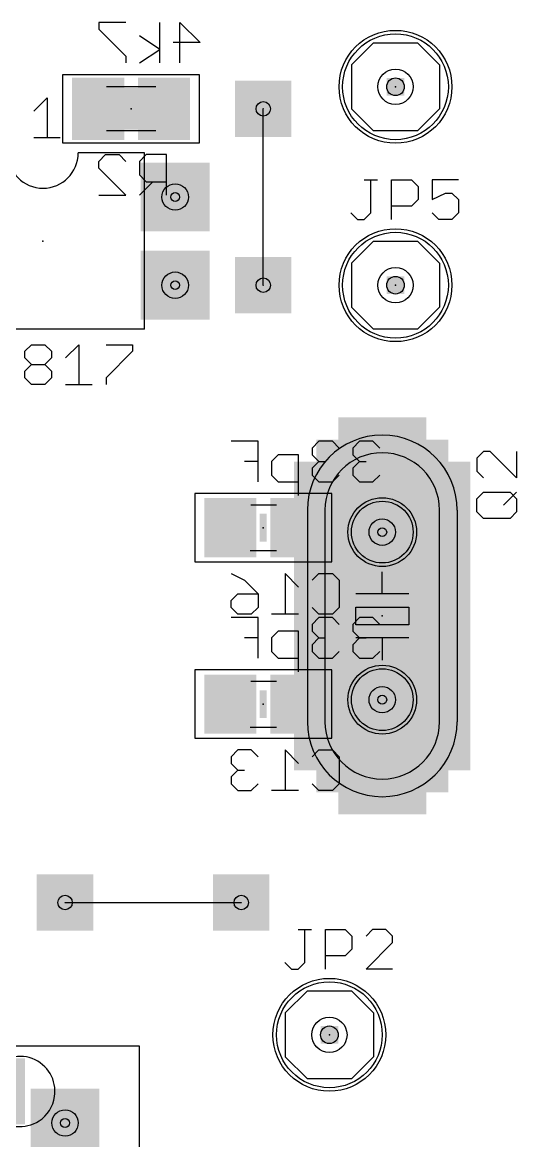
# Model space of a CAD drawing. Extents: x -2 to 128, y 10 to 112.
# Drawn here: x 45.12 to 59.37, y 60.45 to 92.66 of the extents above; entities that cross this region are included whole.
import ezdxf

# ---------------------------------------------------------------- set-up
doc = ezdxf.new("R2010")
doc.units = 0
for name, color, linetype in [('1', 22, 'CONTINUOUS'), ('17', 82, 'CONTINUOUS'), ('18', 82, 'CONTINUOUS'), ('21', 253, 'CONTINUOUS'), ('23', 7, 'CONTINUOUS'), ('24', 7, 'CONTINUOUS'), ('25', 253, 'CONTINUOUS'), ('26', 253, 'CONTINUOUS'), ('27', 253, 'CONTINUOUS'), ('28', 253, 'CONTINUOUS'), ('29', 253, 'CONTINUOUS'), ('30', 253, 'CONTINUOUS'), ('32', 253, 'CONTINUOUS'), ('36', 253, 'CONTINUOUS'), ('40', 175, 'CONTINUOUS'), ('43', 82, 'CONTINUOUS'), ('44', 253, 'CONTINUOUS'), ('51', 253, 'CONTINUOUS'), ('52', 253, 'CONTINUOUS')]:
    doc.layers.add(name, color=color, linetype=linetype)

# ---------------------------------------------------------------- blocks, each defined once
blk = doc.blocks.new('RECT')
blk.add_solid([(-0.5, -0.5), (0.5, -0.5), (-0.5, 0.5), (0.5, 0.5)])
blk = doc.blocks.new('ROUNDP')
blk.add_circle((0, 0), 0.5)
blk = doc.blocks.new('SQUAREP')
blk.add_solid([(-0.5, -0.5), (0.5, -0.5), (-0.5, 0.5), (0.5, 0.5)])
blk = doc.blocks.new('SQUAREV')
blk.add_solid([(-0.5, -0.5), (0.5, -0.5), (-0.5, 0.5), (0.5, 0.5)])
blk = doc.blocks.new('ROUNDV')
blk.add_circle((0, 0), 0.5)

msp = doc.modelspace()

# ---------------------------------------------------------------- linework, layer by layer
at = {"layer": '1'}
for p, q in [((52.07, 85.09), (52.07, 90.17)), ((46.355, 67.31), (51.435, 67.31))]:
    msp.add_line(p, q, dxfattribs=at)
at = {"layer": '21'}
for p, q in [((55.245, 92.075), (54.61, 91.44)), ((55.245, 92.075), (56.515, 92.075)), ((56.515, 92.075), (57.15, 91.44)), ((54.61, 91.44), (54.61, 90.17)), ((57.15, 91.44), (57.15, 90.17)), ((54.61, 90.17), (55.245, 89.535)), ((57.15, 90.17), (56.515, 89.535)), ((56.515, 89.535), (55.245, 89.535)), ((48.641, 88.9), (46.736, 88.9)), ((48.641, 83.82), (48.641, 88.9)), ((55.245, 86.36), (54.61, 85.725)), ((55.245, 86.36), (56.515, 86.36)), ((56.515, 86.36), (57.15, 85.725)), ((54.61, 85.725), (54.61, 84.455)), ((57.15, 85.725), (57.15, 84.455)), ((54.61, 84.455), (55.245, 83.82)), ((57.15, 84.455), (56.515, 83.82)), ((48.641, 83.82), (42.799, 83.82)), ((56.515, 83.82), (55.245, 83.82)), ((53.34, 78.613), (53.34, 72.517)), ((53.848, 78.613), (53.848, 72.517)), ((57.15, 72.517), (57.15, 78.613)), ((57.658, 78.613), (57.658, 72.517)), ((55.499, 76.2), (55.499, 76.835)), ((55.499, 76.2), (54.737, 76.2)), ((56.261, 76.2), (55.499, 76.2)), ((54.737, 75.311), (54.737, 75.819)), ((54.737, 75.819), (56.261, 75.819)), ((56.261, 75.819), (56.261, 75.311)), ((56.261, 75.311), (54.737, 75.311)), ((55.499, 74.93), (54.737, 74.93)), ((56.261, 74.93), (55.499, 74.93)), ((55.499, 74.93), (55.499, 74.295)), ((53.34, 64.77), (52.705, 64.135)), ((53.34, 64.77), (54.61, 64.77)), ((54.61, 64.77), (55.245, 64.135)), ((52.705, 64.135), (52.705, 62.865)), ((55.245, 64.135), (55.245, 62.865)), ((48.505, 63.17), (43.805, 63.17)), ((48.505, 53.67), (48.505, 63.17)), ((52.705, 62.865), (53.34, 62.23)), ((55.245, 62.865), (54.61, 62.23)), ((54.61, 62.23), (53.34, 62.23))]:
    msp.add_line(p, q, dxfattribs=at)
for centre, radius, start, end in [((45.72, 88.9), 1.016, 180, 0), ((55.499, 78.613), 2.159, 0, 180), ((55.499, 78.613), 1.651, 0, 180), ((55.499, 72.517), 2.159, 180, 0), ((55.499, 72.517), 1.651, 180, 0), ((45.055, 61.8682), 1.0109, 351.5693, 302.9602)]:
    msp.add_arc(centre, radius, start, end, dxfattribs=at)
at = {"layer": '23'}
for p in [(55.88, 90.805), (45.72, 86.36), (55.88, 85.09), (55.499, 75.565), (53.975, 63.5)]:
    msp.add_point(p, dxfattribs=at)
at = {"layer": '24'}
for p in [(48.26, 90.17), (52.07, 78.105), (52.07, 73.025)]:
    msp.add_point(p, dxfattribs=at)
at = {"layer": '25'}
for p, q in [((45.4553, 90.1072), (45.8366, 90.4885)), ((45.8366, 90.4885), (45.8366, 89.3445)), ((45.4553, 89.3445), (46.2179, 89.3445)), ((54.9786, 88.1263), (55.36, 88.1263)), ((55.1693, 87.173), (55.1693, 88.1263)), ((55.7667, 86.9823), (55.7667, 88.1263)), ((55.7667, 88.1263), (56.3387, 88.1263)), ((56.3387, 88.1263), (56.5293, 87.9356)), ((56.5293, 87.9356), (56.5293, 87.5543)), ((57.6987, 88.1263), (56.9361, 88.1263)), ((56.9361, 88.1263), (56.9361, 87.5543)), ((56.9361, 87.5543), (57.3174, 87.745)), ((57.3174, 87.745), (57.5081, 87.745)), ((57.5081, 87.745), (57.6987, 87.5543)), ((56.3387, 87.3636), (55.7667, 87.3636)), ((56.5293, 87.5543), (56.3387, 87.3636)), ((57.6987, 87.5543), (57.6987, 87.173)), ((54.5973, 87.173), (54.788, 86.9823)), ((54.788, 86.9823), (54.9786, 86.9823)), ((54.9786, 86.9823), (55.1693, 87.173)), ((57.1268, 86.9823), (56.9361, 87.173)), ((57.5081, 86.9823), (57.1268, 86.9823)), ((57.6987, 87.173), (57.5081, 86.9823)), ((58.4192, 80.3017), (58.2285, 80.1111)), ((58.6099, 80.3017), (58.4192, 80.3017)), ((59.3725, 79.5391), (58.6099, 80.3017)), ((59.3725, 80.3017), (59.3725, 79.5391)), ((58.2285, 80.1111), (58.2285, 79.7298)), ((58.2285, 79.7298), (58.4192, 79.5391)), ((58.2285, 78.9417), (58.4192, 79.1324)), ((58.2285, 78.5604), (58.2285, 78.9417)), ((58.4192, 79.1324), (59.1818, 79.1324)), ((58.9912, 78.751), (59.3725, 79.1324)), ((59.1818, 79.1324), (59.3725, 78.9417)), ((59.3725, 78.9417), (59.3725, 78.5604)), ((58.4192, 78.3697), (58.2285, 78.5604)), ((59.1818, 78.3697), (58.4192, 78.3697)), ((59.3725, 78.5604), (59.1818, 78.3697)), ((53.0736, 66.5363), (53.455, 66.5363)), ((53.2643, 65.583), (53.2643, 66.5363)), ((53.8617, 65.3923), (53.8617, 66.5363)), ((53.8617, 66.5363), (54.4337, 66.5363)), ((54.4337, 66.5363), (54.6243, 66.3456)), ((55.2218, 66.5363), (55.0311, 66.3456)), ((55.6031, 66.5363), (55.2218, 66.5363)), ((55.7937, 66.3456), (55.6031, 66.5363)), ((54.6243, 66.3456), (54.6243, 65.9643)), ((55.0311, 65.3923), (55.7937, 66.1549)), ((55.7937, 66.1549), (55.7937, 66.3456)), ((54.4337, 65.7736), (53.8617, 65.7736)), ((54.6243, 65.9643), (54.4337, 65.7736)), ((52.6923, 65.583), (52.883, 65.3923)), ((52.883, 65.3923), (53.0736, 65.3923)), ((53.0736, 65.3923), (53.2643, 65.583)), ((55.7937, 65.3923), (55.0311, 65.3923))]:
    msp.add_line(p, q, dxfattribs=at)
at = {"layer": '26'}
for p, q in [((47.329, 88.6553), (47.5239, 88.8502)), ((47.329, 88.4604), (47.329, 88.6553)), ((47.5239, 88.8502), (47.9137, 88.8502)), ((47.9137, 88.8502), (48.1086, 88.6553)), ((48.6933, 88.8502), (48.4984, 88.6553)), ((48.4984, 88.6553), (48.4984, 88.2655)), ((49.278, 88.8502), (48.6933, 88.8502)), ((49.278, 87.6808), (49.278, 88.8502)), ((48.1086, 87.6808), (47.329, 88.4604)), ((48.4984, 88.2655), (48.6933, 88.0706)), ((48.8882, 88.0706), (48.4984, 87.6808)), ((48.6933, 88.0706), (49.278, 88.0706)), ((47.329, 87.6808), (48.1086, 87.6808)), ((51.139, 76.7852), (51.5288, 76.5903)), ((53.088, 76.3954), (52.6982, 76.7852)), ((52.6982, 76.7852), (52.6982, 75.6158)), ((53.4778, 76.5903), (53.6727, 76.7852)), ((53.6727, 76.7852), (54.0625, 76.7852)), ((54.0625, 76.7852), (54.2574, 76.5903)), ((51.5288, 76.5903), (51.9186, 76.2005)), ((54.2574, 76.5903), (54.2574, 75.8107)), ((51.139, 76.0056), (51.3339, 76.2005)), ((51.3339, 76.2005), (51.9186, 76.2005)), ((51.9186, 76.2005), (51.9186, 75.8107)), ((51.139, 75.8107), (51.139, 76.0056)), ((51.3339, 75.6158), (51.139, 75.8107)), ((51.9186, 75.8107), (51.7237, 75.6158)), ((53.6727, 75.6158), (53.4778, 75.8107)), ((54.2574, 75.8107), (54.0625, 75.6158)), ((51.7237, 75.6158), (51.3339, 75.6158)), ((53.088, 75.6158), (52.3084, 75.6158)), ((54.0625, 75.6158), (53.6727, 75.6158)), ((51.3339, 71.7052), (51.139, 71.5103)), ((51.139, 71.5103), (51.139, 71.3154)), ((51.7237, 71.7052), (51.3339, 71.7052)), ((51.9186, 71.5103), (51.7237, 71.7052)), ((53.088, 71.3154), (52.6982, 71.7052)), ((52.6982, 71.7052), (52.6982, 70.5358)), ((53.4778, 71.5103), (53.6727, 71.7052)), ((53.6727, 71.7052), (54.0625, 71.7052)), ((54.0625, 71.7052), (54.2574, 71.5103)), ((54.2574, 71.5103), (54.2574, 70.7307)), ((51.139, 71.3154), (51.3339, 71.1205)), ((51.3339, 71.1205), (51.139, 70.9256)), ((51.139, 70.9256), (51.139, 70.7307)), ((51.3339, 71.1205), (51.5288, 71.1205)), ((51.139, 70.7307), (51.3339, 70.5358)), ((51.7237, 70.5358), (51.9186, 70.7307)), ((53.6727, 70.5358), (53.4778, 70.7307)), ((54.2574, 70.7307), (54.0625, 70.5358)), ((51.3339, 70.5358), (51.7237, 70.5358)), ((53.088, 70.5358), (52.3084, 70.5358)), ((54.0625, 70.5358), (53.6727, 70.5358))]:
    msp.add_line(p, q, dxfattribs=at)
at = {"layer": '27'}
for p, q in [((45.2013, 83.1858), (45.392, 83.3765)), ((45.2013, 82.9952), (45.2013, 83.1858)), ((45.392, 83.3765), (45.7733, 83.3765)), ((45.7733, 83.3765), (45.9639, 83.1858)), ((45.9639, 83.1858), (45.9639, 82.9952)), ((46.3707, 82.9952), (46.752, 83.3765)), ((46.752, 83.3765), (46.752, 82.2325)), ((47.5401, 83.3765), (48.3027, 83.3765)), ((48.3027, 83.1858), (47.5401, 82.4232)), ((48.3027, 83.3765), (48.3027, 83.1858)), ((45.392, 82.8045), (45.2013, 82.9952)), ((45.2013, 82.6138), (45.392, 82.8045)), ((45.392, 82.8045), (45.7733, 82.8045)), ((45.9639, 82.9952), (45.7733, 82.8045)), ((45.7733, 82.8045), (45.9639, 82.6138)), ((45.2013, 82.4232), (45.2013, 82.6138)), ((45.9639, 82.6138), (45.9639, 82.4232)), ((45.392, 82.2325), (45.2013, 82.4232)), ((45.7733, 82.2325), (45.392, 82.2325)), ((45.9639, 82.4232), (45.7733, 82.2325)), ((46.3707, 82.2325), (47.1333, 82.2325)), ((47.5401, 82.4232), (47.5401, 82.2325))]:
    msp.add_line(p, q, dxfattribs=at)
at = {"layer": '28'}
for p, q in [((48.1086, 92.6602), (47.329, 92.6602)), ((47.329, 92.6602), (47.329, 92.4653)), ((47.329, 92.4653), (48.1086, 91.6857)), ((49.0831, 91.4908), (49.0831, 92.6602)), ((49.6678, 91.4908), (49.6678, 92.6602)), ((49.6678, 92.6602), (50.2525, 92.0755)), ((49.0831, 91.8806), (48.4984, 92.2704)), ((48.4984, 91.4908), (49.0831, 91.8806)), ((50.2525, 92.0755), (49.4729, 92.0755)), ((48.1086, 91.6857), (48.1086, 91.4908)), ((51.9186, 80.5952), (51.139, 80.5952)), ((51.9186, 79.4258), (51.9186, 80.5952)), ((53.6727, 80.5952), (53.4778, 80.4003)), ((54.0625, 80.5952), (53.6727, 80.5952)), ((54.2574, 80.4003), (54.0625, 80.5952)), ((54.8421, 80.5952), (54.6472, 80.4003)), ((55.2319, 80.5952), (54.8421, 80.5952)), ((55.4268, 80.4003), (55.2319, 80.5952)), ((52.5033, 80.2054), (52.3084, 80.0105)), ((53.088, 80.2054), (52.5033, 80.2054)), ((53.088, 79.036), (53.088, 80.2054)), ((53.4778, 80.4003), (53.4778, 80.2054)), ((53.4778, 80.2054), (53.6727, 80.0105)), ((54.6472, 80.4003), (54.6472, 80.2054)), ((54.6472, 80.2054), (54.8421, 80.0105)), ((51.9186, 80.0105), (51.5288, 80.0105)), ((52.3084, 80.0105), (52.3084, 79.6207)), ((53.6727, 80.0105), (53.4778, 79.8156)), ((53.6727, 80.0105), (53.8676, 80.0105)), ((54.8421, 80.0105), (54.6472, 79.8156)), ((54.8421, 80.0105), (55.037, 80.0105)), ((52.3084, 79.6207), (52.5033, 79.4258)), ((53.4778, 79.8156), (53.4778, 79.6207)), ((53.4778, 79.6207), (53.6727, 79.4258)), ((54.0625, 79.4258), (54.2574, 79.6207)), ((54.6472, 79.8156), (54.6472, 79.6207)), ((54.6472, 79.6207), (54.8421, 79.4258)), ((55.2319, 79.4258), (55.4268, 79.6207)), ((52.5033, 79.4258), (53.088, 79.4258)), ((53.6727, 79.4258), (54.0625, 79.4258)), ((54.8421, 79.4258), (55.2319, 79.4258)), ((51.9186, 75.5152), (51.139, 75.5152)), ((51.9186, 74.3458), (51.9186, 75.5152)), ((53.6727, 75.5152), (53.4778, 75.3203)), ((54.0625, 75.5152), (53.6727, 75.5152)), ((54.2574, 75.3203), (54.0625, 75.5152)), ((54.8421, 75.5152), (54.6472, 75.3203)), ((55.2319, 75.5152), (54.8421, 75.5152)), ((55.4268, 75.3203), (55.2319, 75.5152)), ((52.5033, 75.1254), (52.3084, 74.9305)), ((53.088, 75.1254), (52.5033, 75.1254)), ((53.088, 73.956), (53.088, 75.1254)), ((53.4778, 75.3203), (53.4778, 75.1254)), ((53.4778, 75.1254), (53.6727, 74.9305)), ((54.6472, 75.3203), (54.6472, 75.1254)), ((54.6472, 75.1254), (54.8421, 74.9305)), ((51.9186, 74.9305), (51.5288, 74.9305)), ((52.3084, 74.9305), (52.3084, 74.5407)), ((53.6727, 74.9305), (53.4778, 74.7356)), ((53.4778, 74.7356), (53.4778, 74.5407)), ((53.6727, 74.9305), (53.8676, 74.9305)), ((54.8421, 74.9305), (54.6472, 74.7356)), ((54.6472, 74.7356), (54.6472, 74.5407)), ((54.8421, 74.9305), (55.037, 74.9305)), ((52.3084, 74.5407), (52.5033, 74.3458)), ((53.4778, 74.5407), (53.6727, 74.3458)), ((54.0625, 74.3458), (54.2574, 74.5407)), ((54.6472, 74.5407), (54.8421, 74.3458)), ((55.2319, 74.3458), (55.4268, 74.5407)), ((52.5033, 74.3458), (53.088, 74.3458)), ((53.6727, 74.3458), (54.0625, 74.3458)), ((54.8421, 74.3458), (55.2319, 74.3458))]:
    msp.add_line(p, q, dxfattribs=at)
at = {"layer": '40'}
for p, q in [((50.233, 91.153), (46.287, 91.153)), ((46.287, 91.153), (46.287, 89.187)), ((50.233, 89.187), (50.233, 91.153)), ((46.287, 89.187), (50.233, 89.187)), ((54.043, 79.088), (50.097, 79.088)), ((50.097, 79.088), (50.097, 77.122)), ((54.043, 77.122), (54.043, 79.088)), ((50.097, 77.122), (54.043, 77.122)), ((54.043, 74.008), (50.097, 74.008)), ((50.097, 74.008), (50.097, 72.042)), ((54.043, 72.042), (54.043, 74.008)), ((50.097, 72.042), (54.043, 72.042))]:
    msp.add_line(p, q, dxfattribs=at)
at = {"layer": '44'}
for centre, radius in [((55.88, 90.805), 0.254), ((52.07, 90.17), 0.005), ((49.53, 87.63), 0.127), ((49.53, 85.09), 0.127), ((52.07, 85.09), 0.005), ((55.88, 85.09), 0.254), ((55.499, 77.978), 0.127), ((55.499, 73.152), 0.127), ((46.355, 67.31), 0.005), ((51.435, 67.31), 0.005), ((53.975, 63.5), 0.254), ((46.355, 60.96), 0.127)]:
    msp.add_circle(centre, radius, dxfattribs=at)
at = {"layer": '51'}
msp.add_arc((45.055, 61.8682), 1.0109, 302.9602, 351.5693, dxfattribs=at)
at = {"layer": '52'}
for p, q in [((48.9712, 90.805), (47.5488, 90.805)), ((48.9712, 89.535), (47.5488, 89.535)), ((51.714, 78.765), (52.451, 78.765)), ((51.689, 77.445), (52.451, 77.445)), ((51.714, 73.685), (52.451, 73.685)), ((51.689, 72.365), (52.451, 72.365))]:
    msp.add_line(p, q, dxfattribs=at)

# ---------------------------------------------------------------- block references
at = {"layer": '17'}
for name, p, xscale, yscale in [('ROUNDP', (55.88, 90.805), 3.048, 3.048), ('ROUNDP', (55.88, 90.805), 1.016, 1.016), ('ROUNDP', (55.88, 90.805), 1.016, 1.016), ('ROUNDP', (55.88, 90.805), 1.016, 1.016), ('ROUNDP', (55.88, 90.805), 1.016, 1.016), ('ROUNDP', (55.88, 90.805), 1.016, 1.016), ('ROUNDP', (55.88, 90.805), 1.016, 1.016), ('ROUNDP', (55.88, 90.805), 1.016, 1.016), ('ROUNDP', (55.88, 90.805), 1.016, 1.016), ('ROUNDP', (55.88, 90.805), 1.016, 1.016), ('ROUNDP', (55.88, 90.805), 1.016, 1.016), ('ROUNDP', (55.88, 90.805), 1.016, 1.016), ('ROUNDP', (55.88, 90.805), 1.016, 1.016), ('ROUNDP', (55.88, 90.805), 1.016, 1.016), ('ROUNDP', (55.88, 90.805), 1.016, 1.016), ('SQUAREP', (49.53, 87.63), 1.778, 1.778), ('ROUNDP', (49.53, 87.63), 0.762, 0.762), ('ROUNDP', (49.53, 87.63), 0.762, 0.762), ('ROUNDP', (49.53, 87.63), 0.762, 0.762), ('ROUNDP', (49.53, 87.63), 0.762, 0.762), ('ROUNDP', (49.53, 87.63), 0.762, 0.762), ('ROUNDP', (49.53, 87.63), 0.762, 0.762), ('ROUNDP', (49.53, 87.63), 0.762, 0.762), ('ROUNDP', (49.53, 87.63), 0.762, 0.762), ('ROUNDP', (49.53, 87.63), 0.762, 0.762), ('ROUNDP', (49.53, 87.63), 0.762, 0.762), ('ROUNDP', (49.53, 87.63), 0.762, 0.762), ('ROUNDP', (49.53, 87.63), 0.762, 0.762), ('ROUNDP', (49.53, 87.63), 0.762, 0.762), ('ROUNDP', (49.53, 87.63), 0.762, 0.762), ('ROUNDP', (55.88, 85.09), 3.048, 3.048), ('SQUAREP', (49.53, 85.09), 1.778, 1.778), ('ROUNDP', (49.53, 85.09), 0.762, 0.762), ('ROUNDP', (49.53, 85.09), 0.762, 0.762), ('ROUNDP', (49.53, 85.09), 0.762, 0.762), ('ROUNDP', (49.53, 85.09), 0.762, 0.762), ('ROUNDP', (49.53, 85.09), 0.762, 0.762), ('ROUNDP', (49.53, 85.09), 0.762, 0.762), ('ROUNDP', (49.53, 85.09), 0.762, 0.762), ('ROUNDP', (49.53, 85.09), 0.762, 0.762), ('ROUNDP', (49.53, 85.09), 0.762, 0.762), ('ROUNDP', (49.53, 85.09), 0.762, 0.762), ('ROUNDP', (49.53, 85.09), 0.762, 0.762), ('ROUNDP', (49.53, 85.09), 0.762, 0.762), ('ROUNDP', (49.53, 85.09), 0.762, 0.762), ('ROUNDP', (49.53, 85.09), 0.762, 0.762), ('ROUNDP', (55.88, 85.09), 1.016, 1.016), ('ROUNDP', (55.88, 85.09), 1.016, 1.016), ('ROUNDP', (55.88, 85.09), 1.016, 1.016), ('ROUNDP', (55.88, 85.09), 1.016, 1.016), ('ROUNDP', (55.88, 85.09), 1.016, 1.016), ('ROUNDP', (55.88, 85.09), 1.016, 1.016), ('ROUNDP', (55.88, 85.09), 1.016, 1.016), ('ROUNDP', (55.88, 85.09), 1.016, 1.016), ('ROUNDP', (55.88, 85.09), 1.016, 1.016), ('ROUNDP', (55.88, 85.09), 1.016, 1.016), ('ROUNDP', (55.88, 85.09), 1.016, 1.016), ('ROUNDP', (55.88, 85.09), 1.016, 1.016), ('ROUNDP', (55.88, 85.09), 1.016, 1.016), ('ROUNDP', (55.88, 85.09), 1.016, 1.016), ('ROUNDP', (53.975, 63.5), 3.048, 3.048), ('ROUNDP', (53.975, 63.5), 1.016, 1.016), ('ROUNDP', (53.975, 63.5), 1.016, 1.016), ('ROUNDP', (53.975, 63.5), 1.016, 1.016), ('ROUNDP', (53.975, 63.5), 1.016, 1.016), ('ROUNDP', (53.975, 63.5), 1.016, 1.016), ('ROUNDP', (53.975, 63.5), 1.016, 1.016), ('ROUNDP', (53.975, 63.5), 1.016, 1.016), ('ROUNDP', (53.975, 63.5), 1.016, 1.016), ('ROUNDP', (53.975, 63.5), 1.016, 1.016), ('ROUNDP', (53.975, 63.5), 1.016, 1.016), ('ROUNDP', (53.975, 63.5), 1.016, 1.016), ('ROUNDP', (53.975, 63.5), 1.016, 1.016), ('ROUNDP', (53.975, 63.5), 1.016, 1.016), ('ROUNDP', (53.975, 63.5), 1.016, 1.016), ('SQUAREP', (46.355, 60.96), 1.778, 1.778), ('ROUNDP', (46.355, 60.96), 0.762, 0.762), ('ROUNDP', (46.355, 60.96), 0.762, 0.762), ('ROUNDP', (46.355, 60.96), 0.762, 0.762), ('ROUNDP', (46.355, 60.96), 0.762, 0.762), ('ROUNDP', (46.355, 60.96), 0.762, 0.762), ('ROUNDP', (46.355, 60.96), 0.762, 0.762), ('ROUNDP', (46.355, 60.96), 0.762, 0.762), ('ROUNDP', (46.355, 60.96), 0.762, 0.762), ('ROUNDP', (46.355, 60.96), 0.762, 0.762), ('ROUNDP', (46.355, 60.96), 0.762, 0.762), ('ROUNDP', (46.355, 60.96), 0.762, 0.762), ('ROUNDP', (46.355, 60.96), 0.762, 0.762), ('ROUNDP', (46.355, 60.96), 0.762, 0.762), ('ROUNDP', (46.355, 60.96), 0.762, 0.762)]:
    msp.add_blockref(name, p, dxfattribs=dict(at, xscale=xscale, yscale=yscale))
at = {"layer": '17', "rotation": 270}
for p, xscale, yscale in [((55.499, 77.978), 1.778, 1.778), ((55.499, 77.978), 0.762, 0.762), ((55.499, 77.978), 0.762, 0.762), ((55.499, 77.978), 0.762, 0.762), ((55.499, 77.978), 0.762, 0.762), ((55.499, 77.978), 0.762, 0.762), ((55.499, 77.978), 0.762, 0.762), ((55.499, 77.978), 0.762, 0.762), ((55.499, 77.978), 0.762, 0.762), ((55.499, 77.978), 0.762, 0.762), ((55.499, 77.978), 0.762, 0.762), ((55.499, 77.978), 0.762, 0.762), ((55.499, 77.978), 0.762, 0.762), ((55.499, 77.978), 0.762, 0.762), ((55.499, 77.978), 0.762, 0.762), ((55.499, 73.152), 1.778, 1.778), ((55.499, 73.152), 0.762, 0.762), ((55.499, 73.152), 0.762, 0.762), ((55.499, 73.152), 0.762, 0.762), ((55.499, 73.152), 0.762, 0.762), ((55.499, 73.152), 0.762, 0.762), ((55.499, 73.152), 0.762, 0.762), ((55.499, 73.152), 0.762, 0.762), ((55.499, 73.152), 0.762, 0.762), ((55.499, 73.152), 0.762, 0.762), ((55.499, 73.152), 0.762, 0.762), ((55.499, 73.152), 0.762, 0.762), ((55.499, 73.152), 0.762, 0.762), ((55.499, 73.152), 0.762, 0.762), ((55.499, 73.152), 0.762, 0.762)]:
    msp.add_blockref('ROUNDP', p, dxfattribs=dict(at, xscale=xscale, yscale=yscale))
at = {"layer": '18'}
for name, p, xscale, yscale in [('SQUAREV', (52.07, 90.17), 1.4224, 1.4224), ('ROUNDV', (52.07, 90.17), 0.4164, 0.4164), ('ROUNDV', (52.07, 90.17), 0.4164, 0.4164), ('ROUNDV', (52.07, 90.17), 0.4164, 0.4164), ('ROUNDV', (52.07, 90.17), 0.4164, 0.4164), ('ROUNDV', (52.07, 90.17), 0.4164, 0.4164), ('ROUNDV', (52.07, 90.17), 0.4164, 0.4164), ('ROUNDV', (52.07, 90.17), 0.4164, 0.4164), ('ROUNDV', (52.07, 90.17), 0.4164, 0.4164), ('ROUNDV', (52.07, 90.17), 0.4164, 0.4164), ('ROUNDV', (52.07, 90.17), 0.4164, 0.4164), ('ROUNDV', (52.07, 90.17), 0.4164, 0.4164), ('ROUNDV', (52.07, 90.17), 0.4164, 0.4164), ('ROUNDV', (52.07, 90.17), 0.4164, 0.4164), ('ROUNDV', (52.07, 90.17), 0.4164, 0.4164), ('SQUAREV', (52.07, 85.09), 1.4224, 1.4224), ('ROUNDV', (52.07, 85.09), 0.4164, 0.4164), ('ROUNDV', (52.07, 85.09), 0.4164, 0.4164), ('ROUNDV', (52.07, 85.09), 0.4164, 0.4164), ('ROUNDV', (52.07, 85.09), 0.4164, 0.4164), ('ROUNDV', (52.07, 85.09), 0.4164, 0.4164), ('ROUNDV', (52.07, 85.09), 0.4164, 0.4164), ('ROUNDV', (52.07, 85.09), 0.4164, 0.4164), ('ROUNDV', (52.07, 85.09), 0.4164, 0.4164), ('ROUNDV', (52.07, 85.09), 0.4164, 0.4164), ('ROUNDV', (52.07, 85.09), 0.4164, 0.4164), ('ROUNDV', (52.07, 85.09), 0.4164, 0.4164), ('ROUNDV', (52.07, 85.09), 0.4164, 0.4164), ('ROUNDV', (52.07, 85.09), 0.4164, 0.4164), ('ROUNDV', (52.07, 85.09), 0.4164, 0.4164), ('SQUAREV', (46.355, 67.31), 1.4224, 1.4224), ('SQUAREV', (51.435, 67.31), 1.4224, 1.4224), ('ROUNDV', (46.355, 67.31), 0.4164, 0.4164), ('ROUNDV', (46.355, 67.31), 0.4164, 0.4164), ('ROUNDV', (46.355, 67.31), 0.4164, 0.4164), ('ROUNDV', (46.355, 67.31), 0.4164, 0.4164), ('ROUNDV', (46.355, 67.31), 0.4164, 0.4164), ('ROUNDV', (46.355, 67.31), 0.4164, 0.4164), ('ROUNDV', (46.355, 67.31), 0.4164, 0.4164), ('ROUNDV', (46.355, 67.31), 0.4164, 0.4164), ('ROUNDV', (46.355, 67.31), 0.4164, 0.4164), ('ROUNDV', (46.355, 67.31), 0.4164, 0.4164), ('ROUNDV', (46.355, 67.31), 0.4164, 0.4164), ('ROUNDV', (46.355, 67.31), 0.4164, 0.4164), ('ROUNDV', (46.355, 67.31), 0.4164, 0.4164), ('ROUNDV', (46.355, 67.31), 0.4164, 0.4164), ('ROUNDV', (51.435, 67.31), 0.4164, 0.4164), ('ROUNDV', (51.435, 67.31), 0.4164, 0.4164), ('ROUNDV', (51.435, 67.31), 0.4164, 0.4164), ('ROUNDV', (51.435, 67.31), 0.4164, 0.4164), ('ROUNDV', (51.435, 67.31), 0.4164, 0.4164), ('ROUNDV', (51.435, 67.31), 0.4164, 0.4164), ('ROUNDV', (51.435, 67.31), 0.4164, 0.4164), ('ROUNDV', (51.435, 67.31), 0.4164, 0.4164), ('ROUNDV', (51.435, 67.31), 0.4164, 0.4164), ('ROUNDV', (51.435, 67.31), 0.4164, 0.4164), ('ROUNDV', (51.435, 67.31), 0.4164, 0.4164), ('ROUNDV', (51.435, 67.31), 0.4164, 0.4164), ('ROUNDV', (51.435, 67.31), 0.4164, 0.4164), ('ROUNDV', (51.435, 67.31), 0.4164, 0.4164)]:
    msp.add_blockref(name, p, dxfattribs=dict(at, xscale=xscale, yscale=yscale))
at = {"layer": '21', "xscale": 0.3, "yscale": 1.9}
msp.add_blockref('RECT', (45.055, 61.87), dxfattribs=at)
at = {"layer": '29'}
for name, p, xscale, yscale in [('ROUNDP', (55.88, 90.805), 3.2512, 3.2512), ('SQUAREV', (52.07, 90.17), 1.6256, 1.6256), ('SQUAREP', (49.53, 87.63), 1.9812, 1.9812), ('ROUNDP', (55.88, 85.09), 3.2512, 3.2512), ('SQUAREP', (49.53, 85.09), 1.9812, 1.9812), ('SQUAREV', (52.07, 85.09), 1.6256, 1.6256), ('SQUAREV', (46.355, 67.31), 1.6256, 1.6256), ('SQUAREV', (51.435, 67.31), 1.6256, 1.6256), ('ROUNDP', (53.975, 63.5), 3.2512, 3.2512), ('SQUAREP', (46.355, 60.96), 1.9812, 1.9812)]:
    msp.add_blockref(name, p, dxfattribs=dict(at, xscale=xscale, yscale=yscale))
at = {"layer": '29', "xscale": 1.9812, "yscale": 1.9812, "rotation": 270}
for p in [(55.499, 77.978), (55.499, 73.152)]:
    msp.add_blockref('ROUNDP', p, dxfattribs=at)
at = {"layer": '30'}
for name, p, xscale, yscale in [('ROUNDP', (55.88, 90.805), 3.2512, 3.2512), ('RECT', (47.31, 90.17), 1.5032, 1.8032), ('RECT', (49.21, 90.17), 1.5032, 1.8032), ('SQUAREV', (52.07, 90.17), 1.6256, 1.6256), ('SQUAREP', (49.53, 87.63), 1.9812, 1.9812), ('ROUNDP', (55.88, 85.09), 3.2512, 3.2512), ('SQUAREP', (49.53, 85.09), 1.9812, 1.9812), ('SQUAREV', (52.07, 85.09), 1.6256, 1.6256), ('RECT', (51.12, 78.105), 1.5032, 1.7032), ('RECT', (53.02, 78.105), 1.5032, 1.7032), ('RECT', (51.12, 73.025), 1.5032, 1.7032), ('RECT', (53.02, 73.025), 1.5032, 1.7032), ('SQUAREV', (46.355, 67.31), 1.6256, 1.6256), ('SQUAREV', (51.435, 67.31), 1.6256, 1.6256), ('ROUNDP', (53.975, 63.5), 3.2512, 3.2512), ('SQUAREP', (46.355, 60.96), 1.9812, 1.9812)]:
    msp.add_blockref(name, p, dxfattribs=dict(at, xscale=xscale, yscale=yscale))
at = {"layer": '30', "xscale": 1.9812, "yscale": 1.9812, "rotation": 270}
for p in [(55.499, 77.978), (55.499, 73.152)]:
    msp.add_blockref('ROUNDP', p, dxfattribs=at)
at = {"layer": '32', "xscale": 1.3}
for p, yscale in [((47.31, 90.17), 1.6), ((49.21, 90.17), 1.6), ((51.12, 78.105), 1.5), ((53.02, 78.105), 1.5), ((51.12, 73.025), 1.5), ((53.02, 73.025), 1.5)]:
    msp.add_blockref('RECT', p, dxfattribs=dict(at, yscale=yscale))
at = {"layer": '36'}
for p, xscale, yscale in [((48.26, 90.17), 0.3998, 1.1998), ((52.07, 78.105), 0.2002, 0.8002), ((52.07, 73.025), 0.2002, 0.8002)]:
    msp.add_blockref('RECT', p, dxfattribs=dict(at, xscale=xscale, yscale=yscale))
at = {"layer": '43', "rotation": 270}
for p, xscale, yscale in [((55.499, 80.9625), 0.635, 2.54), ((55.499, 80.3275), 0.635, 3.81), ((55.499, 75.565), 8.89, 5.08), ((55.499, 70.8025), 0.635, 3.81), ((55.499, 70.1675), 0.635, 2.54)]:
    msp.add_blockref('RECT', p, dxfattribs=dict(at, xscale=xscale, yscale=yscale))
at = {"layer": '51', "xscale": 0.508, "yscale": 0.508}
for p in [(55.88, 90.805), (55.88, 85.09), (53.975, 63.5)]:
    msp.add_blockref('RECT', p, dxfattribs=at)
at = {"layer": '52'}
for p, xscale, yscale in [((47.3964, 90.17), 0.3556, 1.4224), ((49.1236, 90.17), 0.3556, 1.4224), ((51.3529, 78.1039), 0.7501, 1.4501), ((52.8007, 78.1039), 0.7501, 1.4501), ((51.3529, 73.0239), 0.7501, 1.4501), ((52.8007, 73.0239), 0.7501, 1.4501)]:
    msp.add_blockref('RECT', p, dxfattribs=dict(at, xscale=xscale, yscale=yscale))

doc.saveas('drawing.dxf')
